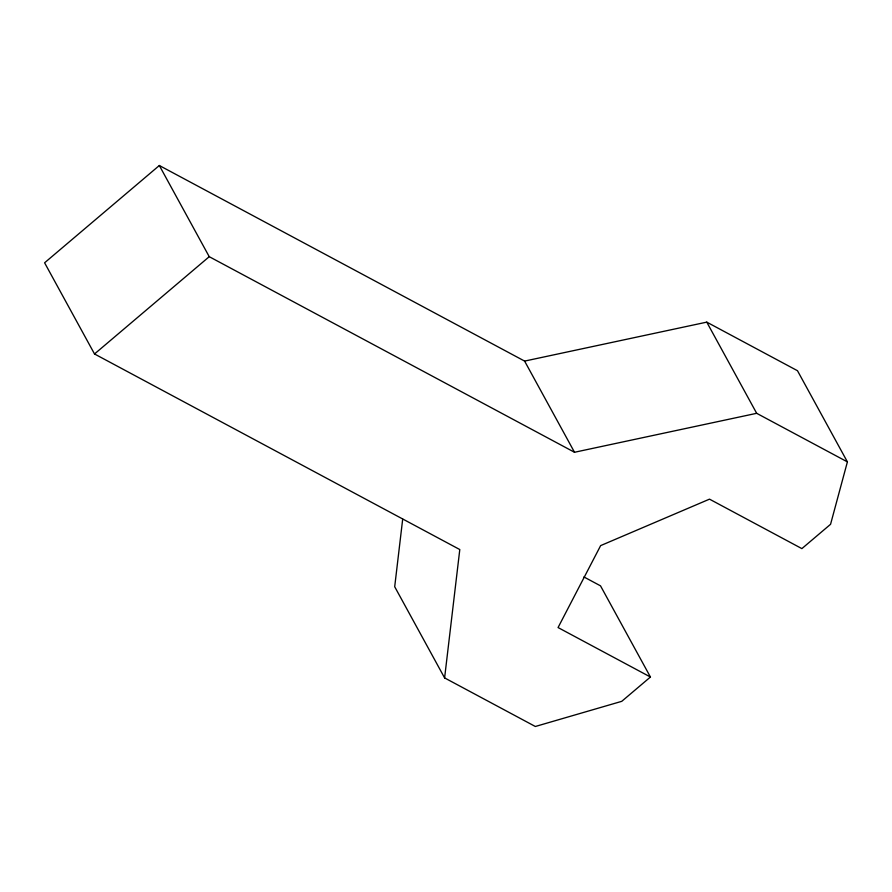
<?xml version="1.0" encoding="UTF-8"?>
<svg xmlns="http://www.w3.org/2000/svg" width="892" height="892" viewBox="0 0 892 892"><rect width="100%" height="100%" fill="white"/><g stroke="black" fill="none" stroke-linecap="round" stroke-linejoin="round"><path stroke-width="1.34" d="M402.693 519.099L394.699 586.735L444.606 677.909L535.334 726.489L621.746 701.335L650.435 677.017L600.517 585.843L583.914 576.957M444.606 677.909L459.793 549.55L94.519 353.968L44.6 262.794L159.334 165.511L524.607 361.093L574.515 452.266L756.672 413.308L847.4 461.889L830.563 524.295L801.875 548.613L709.508 499.152L600.639 545.614L558.058 627.555L650.435 677.017M94.519 353.968L209.241 256.684L574.515 452.266M524.607 361.093L706.765 322.135L797.481 370.715L847.4 461.889M706.765 322.135L756.672 413.308M159.334 165.511L209.241 256.684"/></g></svg>
